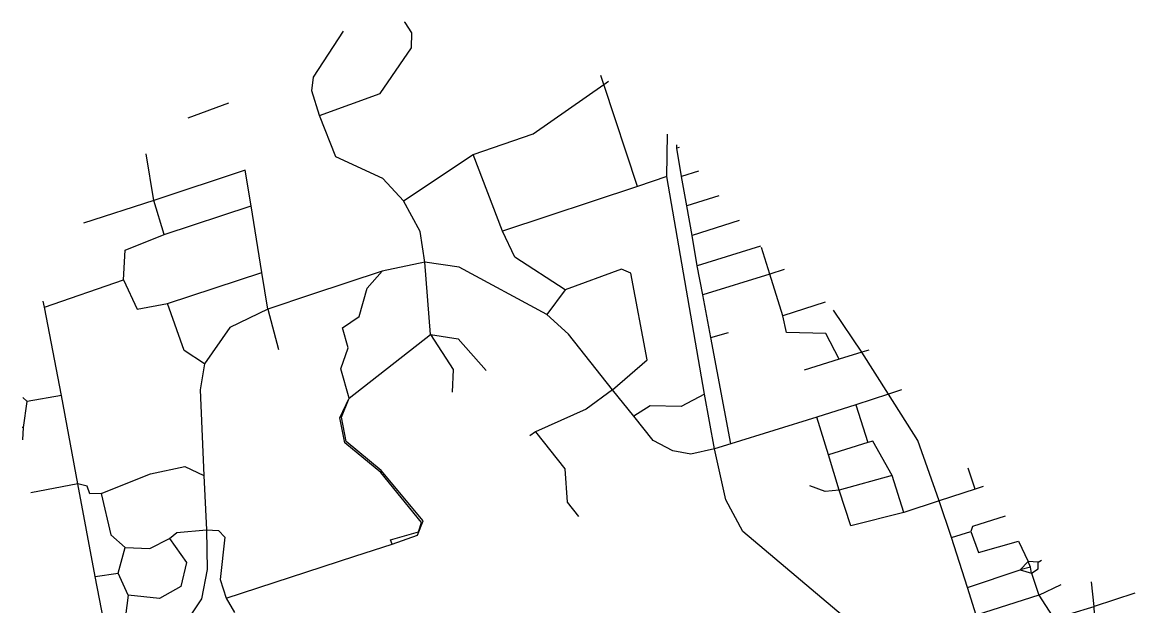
# Model space of a CAD drawing. Header units: metres. Extents: x 621099 to 625783, y 4841411 to 4846584.
# Drawn here: x 621596 to 624997, y 4844799 to 4846584 of the extents above; entities that cross this region are included whole.
import ezdxf

# ---------------------------------------------------------------- set-up
doc = ezdxf.new("R2010")
doc.units = ezdxf.units.M

msp = doc.modelspace()

# ---------------------------------------------------------------- linework, layer by layer
at = {"layer": 'ROADS'}
for points in [[(622504.7, 4846300), (622690.2, 4846366.9), (622785.8, 4846506), (622787.3, 4846552.3), (622766.5, 4846583.6), (622764.8, 4846584.4)], [(622504.7, 4846300), (622481, 4846374.7), (622486, 4846416.3), (622578, 4846557.4)], [(623373.6, 4846394.5), (623364.6, 4846422)], [(622973.9, 4846180.7), (623157.3, 4846244), (623373.6, 4846394.5)], [(623373.6, 4846394.5), (623388.6, 4846404.5)], [(623476.6, 4846083.1), (623373.6, 4846394.5)], [(622102.6, 4846292.7), (622227.2, 4846337.9)], [(622761.7, 4846039.1), (622697.7, 4846107.1), (622555, 4846173), (622504.7, 4846300)], [(623566.1, 4846112.9), (623568.5, 4846242.6)], [(623597.4, 4846200), (623597.3, 4846209.8)], [(621998.5, 4846040.1), (621975, 4846182.1)], [(622761.7, 4846039.1), (622973.9, 4846180.7)], [(623063.8, 4845946), (622973.9, 4846180.7)], [(623603.7, 4846201.9), (623597.4, 4846200)], [(623611.3, 4846113), (623597.4, 4846200)], [(622296.1, 4846023.1), (622277.6, 4846132.4), (621998.5, 4846040.1)], [(623566.1, 4846112.9), (623476.6, 4846083.1)], [(623682.1, 4845448.5), (623566.1, 4846112.9)], [(623663.6, 4846129.4), (623611.3, 4846113)], [(623627.7, 4846023.8), (623611.3, 4846113)], [(623476.6, 4846083.1), (623063.8, 4845946)], [(621998.5, 4846040.1), (621783.1, 4845970.9)], [(622029.6, 4845935.8), (621998.5, 4846040.1)], [(622826.7, 4845851.7), (622812.5, 4845945), (622761.7, 4846039.1)], [(623725.8, 4846054), (623627.7, 4846023.8)], [(622029.6, 4845935.8), (622296.1, 4846023.1)], [(622328.3, 4845820.3), (622296.1, 4846023.1)], [(623643.4, 4845933.3), (623627.7, 4846023.8)], [(623787.9, 4845978.8), (623643.4, 4845933.3)], [(621905.8, 4845797.1), (621910.4, 4845888.3), (622029.6, 4845935.8)], [(623255.5, 4845766.5), (623102.2, 4845866.6), (623063.8, 4845946)], [(623659.3, 4845840.2), (623643.4, 4845933.3)], [(623853.1, 4845899.9), (623659.3, 4845840.2)], [(623881.4, 4845815.2), (623856.2, 4845896.1)], [(622826.7, 4845851.7), (622696.1, 4845824.5)], [(623199.9, 4845691.9), (622931.1, 4845836.7), (622826.7, 4845851.7)], [(622843.6, 4845631), (622826.7, 4845851.7)], [(623676.2, 4845752), (623659.3, 4845840.2)], [(622039.8, 4845725.5), (622328.3, 4845820.3)], [(622346.9, 4845708.1), (622328.3, 4845820.3)], [(622696.1, 4845824.5), (622480.6, 4845753.2)], [(622594.8, 4845436.1), (622569.8, 4845525.8), (622592.1, 4845589.6), (622574.4, 4845650.6), (622626, 4845685.6), (622650.5, 4845771.7), (622696.1, 4845824.5)], [(623400.8, 4845461.8), (623506, 4845553.6), (623456.6, 4845817.9), (623428, 4845830.6), (623255.5, 4845766.5)], [(623881.4, 4845815.2), (623676.2, 4845752)], [(623925.3, 4845829.5), (623881.4, 4845815.2)], [(623920.8, 4845687.9), (623881.4, 4845815.2)], [(621663.5, 4845714), (621905.8, 4845797.1)], [(621905.8, 4845797.1), (621947.4, 4845708), (622039.8, 4845725.5)], [(623255.5, 4845766.5), (623199.9, 4845691.9)], [(621663.5, 4845714), (621659.9, 4845732.3)], [(622480.6, 4845753.2), (622346.9, 4845708.1)], [(623700.9, 4845621.5), (623676.2, 4845752)], [(621715.9, 4845443.7), (621663.5, 4845714)], [(622152.6, 4845540.6), (622090.6, 4845582), (622039.8, 4845725.5)], [(622346.9, 4845708.1), (622230.5, 4845651.8), (622152.6, 4845540.6)], [(622346.9, 4845708.1), (622379.2, 4845584.9)], [(624050.1, 4845729.7), (623920.8, 4845687.9)], [(624162.9, 4845576.1), (624076.1, 4845705.3)], [(623400.8, 4845461.8), (623265.6, 4845632), (623199.9, 4845691.9)], [(624093.4, 4845555), (624052.2, 4845633.8), (623932.2, 4845636.9), (623920.8, 4845687.9)], [(622594.8, 4845436.1), (622843.6, 4845631)], [(622843.6, 4845631), (622928.3, 4845617.2), (623014.6, 4845520.6)], [(622843.6, 4845631), (622913.3, 4845523.7), (622910.6, 4845454.6)], [(623700.9, 4845621.5), (623754.6, 4845636.5)], [(623762.1, 4845296.6), (623700.9, 4845621.5)], [(624162.9, 4845576.1), (624093.4, 4845555)], [(624184, 4845582.8), (624162.9, 4845576.1)], [(624244.2, 4845448.5), (624162.9, 4845576.1)], [(622152.6, 4845540.6), (622139.9, 4845461.3), (622151.4, 4845200)], [(624093.4, 4845555), (623986.7, 4845521.3)], [(623400.8, 4845461.8), (623320.1, 4845402.2), (623165.1, 4845333.6)], [(623465.3, 4845381.3), (623400.8, 4845461.8)], [(624284.3, 4845461.4), (624244.2, 4845448.5)], [(621610.4, 4845426.1), (621597.5, 4845438.2)], [(621599.8, 4845346.1), (621610.4, 4845426.1)], [(621715.9, 4845443.7), (621610.4, 4845426.1)], [(621765.4, 4845174.3), (621715.9, 4845443.7)], [(622726.6, 4844990.4), (622722.1, 4845003.5), (622807.3, 4845027.3), (622816.3, 4845056.5), (622692.5, 4845208.7), (622581.6, 4845299.7), (622566.3, 4845375.6), (622594.8, 4845436.1)], [(622726.6, 4844990.4), (622803.9, 4845017.6), (622821.3, 4845061.3), (622693.3, 4845215.1), (622586.5, 4845303.9), (622572.2, 4845377.6), (622594.8, 4845436.1)], [(623682.1, 4845448.5), (623610.4, 4845410.8), (623515.4, 4845412.1), (623465.3, 4845381.3)], [(623712.6, 4845281.7), (623682.1, 4845448.5)], [(624244.2, 4845448.5), (624144.6, 4845415.9)], [(624399.5, 4845122.3), (624334.1, 4845307), (624244.2, 4845448.5)], [(624144.6, 4845415.9), (624025.4, 4845377.9)], [(624144.6, 4845415.9), (624180.5, 4845300.8)], [(623712.6, 4845281.7), (623639.9, 4845265.2), (623584.4, 4845274.7), (623524.8, 4845307), (623465.3, 4845381.3)], [(624025.4, 4845377.9), (623762.1, 4845296.6)], [(624060.9, 4845263.1), (624025.4, 4845377.9)], [(621599.8, 4845346.1), (621595.8, 4845346.3)], [(621597.5, 4845308.8), (621599.8, 4845346.1)], [(623165.1, 4845333.6), (623148.1, 4845321)], [(623165.1, 4845333.6), (623254.1, 4845220.6), (623261.8, 4845118.4), (623296.5, 4845074.3)], [(623762.1, 4845296.6), (623712.6, 4845281.7)], [(624180.5, 4845300.8), (624060.9, 4845263.1)], [(624255.7, 4845199.7), (624196.2, 4845304.2), (624180.5, 4845300.8)], [(624595.1, 4843424), (624588.9, 4843483.5), (624617.3, 4843527.2), (624669.8, 4843716.8), (624659.3, 4843916.2), (624622.6, 4844009.8), (624428.4, 4844211.5), (624405.7, 4844258.9), (624414.1, 4844310.3), (624461.1, 4844359.4), (624138, 4844742.8), (623798.8, 4845028.2), (623747, 4845124.9), (623712.6, 4845281.7)], [(624092.9, 4845155), (624060.9, 4845263.1)], [(621836.8, 4845144.3), (621987.5, 4845204.7), (622093.2, 4845227.1), (622151.4, 4845200)], [(624508.7, 4845157.9), (624488, 4845222.6)], [(622151.4, 4845200), (622158.9, 4845033.5)], [(624255.7, 4845199.7), (624092.9, 4845155)], [(624290.9, 4845087.1), (624255.7, 4845199.7)], [(621765.4, 4845174.3), (621622, 4845146.6)], [(621819.1, 4844891.3), (621765.4, 4845174.3)], [(621836.8, 4845144.3), (621802, 4845144), (621794.3, 4845167), (621765.4, 4845174.3)], [(624092.9, 4845155), (624050, 4845151), (624003.3, 4845168.6)], [(624290.9, 4845087.1), (624128.7, 4845046.3), (624092.9, 4845155)], [(624508.7, 4845157.9), (624399.5, 4845122.3)], [(624533.8, 4845165.8), (624508.7, 4845157.9)], [(621836.8, 4845144.3), (621867, 4845018.7), (621910.3, 4844979.5)], [(624399.5, 4845122.3), (624290.9, 4845087.1)], [(624437.1, 4845010.6), (624399.5, 4845122.3)], [(624601.2, 4845075.9), (624500.9, 4845044.2), (624495.5, 4845028.5)], [(622046.4, 4845007.1), (622068.9, 4845026), (622158.9, 4845033.5)], [(622158.9, 4845033.5), (622160.9, 4844912.9), (622143.9, 4844822.6), (622082.8, 4844731.5)], [(622158.9, 4845033.5), (622196, 4845032), (622215, 4845011.7), (622201.4, 4844881.7), (622219, 4844824.8)], [(624437.1, 4845010.6), (624495.5, 4845028.5)], [(624495.5, 4845028.5), (624518.8, 4844964.7), (624641.6, 4844999.2), (624671.5, 4844937.4)], [(621910.3, 4844979.5), (621986.3, 4844977.2), (622046.4, 4845007.1)], [(622046.4, 4845007.1), (622098.1, 4844933.5), (622081.1, 4844860.8), (622015.7, 4844823.7), (621919.3, 4844834.4)], [(622612.3, 4844952.9), (622726.6, 4844990.4)], [(624485.5, 4844857.9), (624437.1, 4845010.6)], [(621889.2, 4844900.9), (621910.3, 4844979.5)], [(622219, 4844824.8), (622612.3, 4844952.9)], [(624671.5, 4844937.4), (624646.8, 4844911.7)], [(624678.6, 4844919.7), (624646.8, 4844911.7)], [(624678.6, 4844919.7), (624671.5, 4844937.4)], [(624701.4, 4844934.5), (624671.5, 4844937.4)], [(624681.1, 4844901.2), (624678.6, 4844919.7)], [(624681.1, 4844901.2), (624701.6, 4844914.1), (624701.4, 4844934.5)], [(624701.4, 4844934.5), (624712.3, 4844941.3)], [(621819.1, 4844891.3), (621889.2, 4844900.9)], [(621845.1, 4844754.7), (621819.1, 4844891.3)], [(621919.3, 4844834.4), (621889.2, 4844900.9)], [(624485.5, 4844857.9), (624646.8, 4844911.7)], [(624646.8, 4844911.7), (624681.1, 4844901.2)], [(624681.1, 4844901.2), (624704.1, 4844834.4)], [(624512.4, 4844773.4), (624485.5, 4844857.9)], [(624704.1, 4844834.4), (624772.4, 4844866.5)], [(624872.4, 4844799.1), (624864.3, 4844875.1)], [(621919.3, 4844834.4), (621911.7, 4844771)], [(622219, 4844824.8), (622244.7, 4844781.4)], [(624704.1, 4844834.4), (624512.4, 4844773.4)], [(624704.1, 4844834.4), (624744, 4844770.7)], [(624997, 4844840.7), (624872.4, 4844799.1)], [(624799, 4844776.8), (624872.4, 4844799.1)], [(624876.9, 4844708.6), (624872.4, 4844799.1)]]:
    msp.add_lwpolyline(points, dxfattribs=at)

doc.saveas('drawing.dxf')
